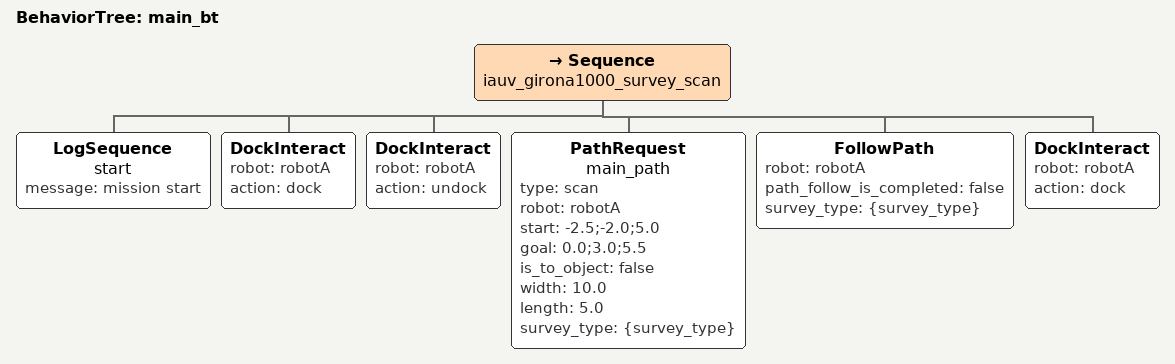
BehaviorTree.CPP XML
<!-- Only scan -->
<root BTCPP_format="4">
    <BehaviorTree ID="main_bt">
        <Sequence name="iauv_girona1000_survey_scan">
            <LogSequence name="start"    message="mission start" />
            <!-- Main Path -->
            <DockInteract robot="robotA" action="dock"/>
            <DockInteract robot="robotA" action="undock"/>
            <PathRequest name="main_path"
                            type="scan"
                            robot="robotA"
                            start="-2.5;-2.0;5.0" goal="0.0;3.0;5.5" is_to_object="false"
                            width="10.0" length="5.0" survey_type="{survey_type}"/>
            <FollowPath robot="robotA" path_follow_is_completed="false" survey_type="{survey_type}"/>
            <DockInteract robot="robotA" action="dock"/>
        </Sequence>
    </BehaviorTree>
</root>
